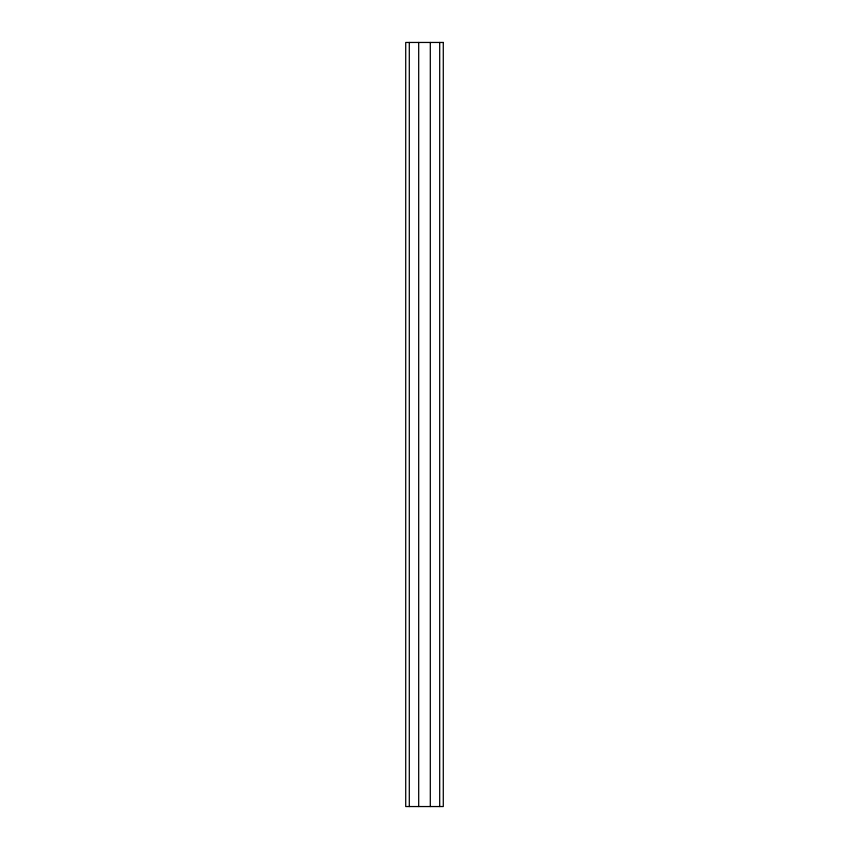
<?xml version="1.0" encoding="UTF-8"?>
<svg xmlns="http://www.w3.org/2000/svg" width="849" height="849" viewBox="0 0 849 849"><rect width="100%" height="100%" fill="white"/><g stroke="black" fill="none" stroke-linecap="round" stroke-linejoin="round"><path stroke-width="1.27" d="M439.697 42.45L439.697 806.55M430.305 42.45L430.305 806.55M418.695 42.45L418.695 806.55M409.303 42.45L409.303 806.55M443.284 42.45L405.716 42.45L405.716 806.55L443.284 806.55L443.284 42.45"/></g></svg>
